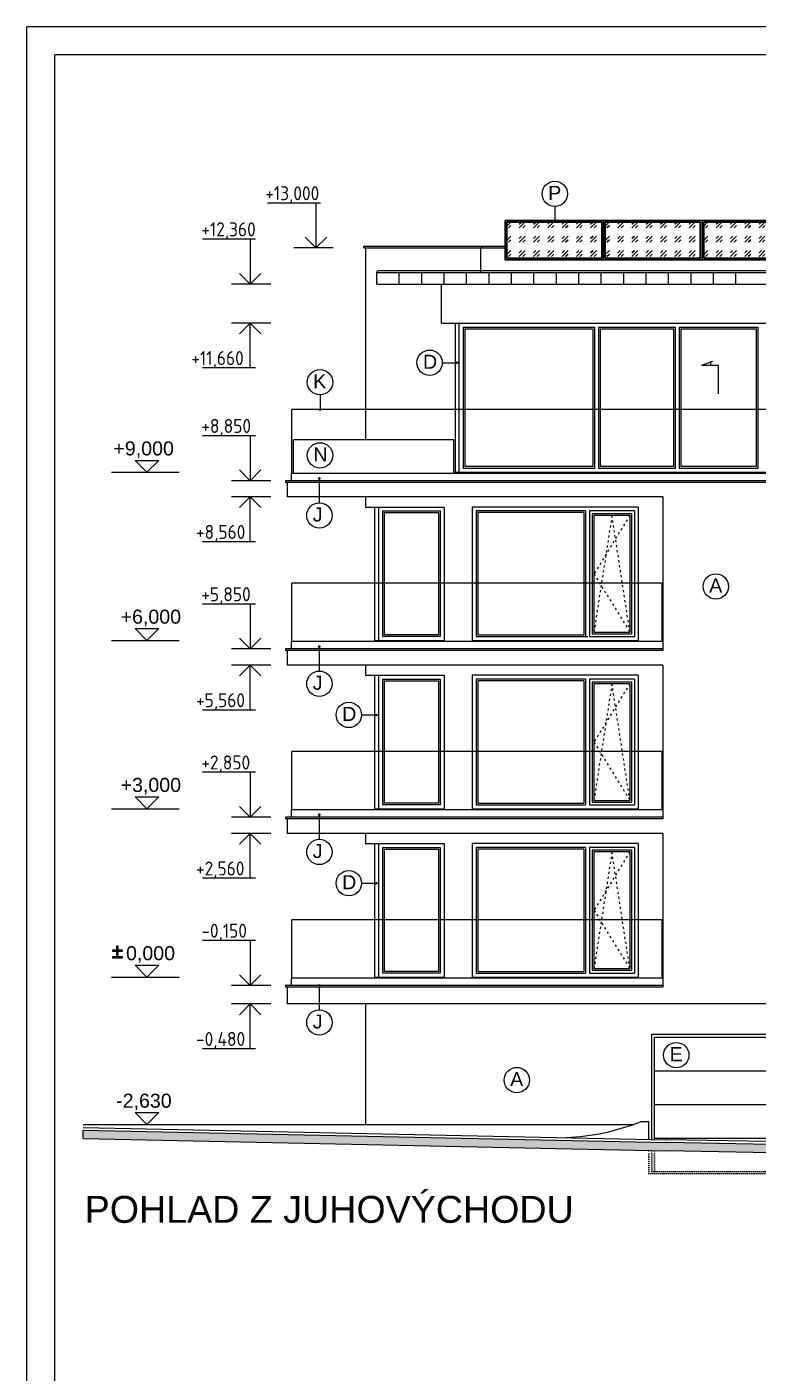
# Model space of a CAD drawing. Extents: x 3792242 to 5145247, y -1546315 to -1031918.
# Drawn here: x 4256091 to 4269123, y -1513067 to -1489065 of the extents above; entities that cross this region are included whole.
import ezdxf
from ezdxf.enums import TextEntityAlignment as Align

# ---------------------------------------------------------------- set-up
doc = ezdxf.new("R2010")
doc.units = 0
doc.header["$MEASUREMENT"] = 0
doc.linetypes.add('ACAD_ISO03W100', pattern=[30, 12, -18])
doc.linetypes.add('ACAD_ISO07W100', pattern=[3.5, 0.5, -3])
for name, color, linetype in [('MÚRY', 1, 'CONTINUOUS'), ('OKNÁ', 143, 'CONTINUOUS'), ('TENKÁ', 7, 'CONTINUOUS'), ('ZARIADENIE', 47, 'CONTINUOUS'), ('ZARIADENIE1', 145, 'CONTINUOUS'), ('ZZ-elektro', 221, 'CONTINUOUS')]:
    doc.layers.add(name, color=color, linetype=linetype)
doc.styles.add('ARIAL', font='arial.ttf')
doc.styles.add('Style-Arial', font='arial.ttf')
doc.styles.add('STYLE1', font='isocp.shx')

# ---------------------------------------------------------------- blocks, each defined once
blk = doc.blocks.new('01')
at = {"layer": 'TENKÁ'}
h = blk.add_hatch(color=256, dxfattribs=at)
h.dxf.hatch_style = 1
h.paths.add_polyline_path([(4169737, -1507850.5), (4169873, -1507850.5), (4169873, -1507792), (4169737, -1507792), (4169737, -1507656), (4169676, -1507656), (4169676, -1507792), (4169541, -1507792), (4169541, -1507850.5), (4169676, -1507850.5), (4169676, -1507983.5), (4169737, -1507983.5)])
h = blk.add_hatch(color=256, dxfattribs=at)
h.dxf.hatch_style = 1
h.paths.add_polyline_path([(4169541, -1508027.5), (4169541, -1508086), (4169873, -1508086), (4169873, -1508027.5)])
for points in [[(4169737, -1507792), (4169737, -1507656), (4169676, -1507656), (4169676, -1507792)], [(4169676, -1507850.5), (4169541, -1507850.5), (4169541, -1507792), (4169676, -1507792)], [(4169676, -1507850.5), (4169676, -1507983.5), (4169737, -1507983.5), (4169737, -1507850.5)], [(4169737, -1507792), (4169873, -1507792), (4169873, -1507850.5), (4169737, -1507850.5)]]:
    blk.add_lwpolyline(points, dxfattribs=at)
blk.add_lwpolyline([(4169541, -1508027.5), (4169873, -1508027.5), (4169873, -1508086), (4169541, -1508086)], close=True, dxfattribs=at)

msp = doc.modelspace()

# ---------------------------------------------------------------- hatches: boundary and pattern name
at = {"layer": 'TENKÁ', "ltscale": 0.25}
h = msp.add_hatch(color=256, dxfattribs=at)
h.dxf.hatch_style = 1
h.paths.add_polyline_path([(4265484.628, -1492531.764, 1), (4265514.628, -1492531.764, 1)])
h = msp.add_hatch(color=256, dxfattribs=at)
h.dxf.hatch_style = 1
h.paths.add_polyline_path([(4263758.445, -1495067.371, 1), (4263758.445, -1495037.371, 1)])
h = msp.add_hatch(color=256, dxfattribs=at)
h.dxf.hatch_style = 1
h.paths.add_polyline_path([(4261299.864, -1495890.641, 1), (4261329.864, -1495890.641, 1)])
h = msp.add_hatch(color=256, dxfattribs=at)
h.dxf.hatch_style = 1
h.paths.add_polyline_path([(4261318.327, -1497112.937, 1), (4261288.327, -1497112.937, 1)])
h = msp.add_hatch(color=256, dxfattribs=at)
h.dxf.hatch_style = 1
h.paths.add_polyline_path([(4261318.327, -1500112.937, 1), (4261288.327, -1500112.937, 1)])
h = msp.add_hatch(color=256, dxfattribs=at)
h.dxf.hatch_style = 1
h.paths.add_polyline_path([(4262318.445, -1501347.371, 1), (4262318.445, -1501317.371, 1)])
h = msp.add_hatch(color=256, dxfattribs=at)
h.dxf.hatch_style = 1
h.paths.add_polyline_path([(4261318.327, -1503112.937, 1), (4261288.327, -1503112.937, 1)])
h = msp.add_hatch(color=256, dxfattribs=at)
h.dxf.hatch_style = 1
h.paths.add_polyline_path([(4262318.445, -1504347.371, 1), (4262318.445, -1504317.371, 1)])
h = msp.add_hatch(color=256, dxfattribs=at)
h.dxf.hatch_style = 1
h.paths.add_polyline_path([(4261318.327, -1506152.937, 1), (4261288.327, -1506152.937, 1)])
at = {"layer": 'TENKÁ'}
h = msp.add_hatch(color=8, dxfattribs=at)
h.dxf.hatch_style = 1
h.paths.add_polyline_path([(4257090.843, -1508885.551), (4267177.714, -1509098.884), (4267227.714, -1509099.942), (4267277.714, -1509100.999), (4267495.354, -1509105.602), (4271077.714, -1509172.15), (4271127.714, -1509173.079), (4271177.714, -1509174.008), (4275032.275, -1509245.612), (4282616.371, -1509365.606), (4289010.714, -1509510.618), (4289010.714, -1509360.58), (4282619.258, -1509215.632), (4278157.714, -1509145.043), (4278157.714, -1509180.641), (4278087.714, -1509180.641), (4277057.714, -1509180.641), (4277007.714, -1509180.641), (4276157.714, -1509180.641), (4276087.714, -1509180.641), (4276087.714, -1509112.292), (4275034.855, -1509095.634), (4267498.333, -1508955.632), (4257090.843, -1508735.518)])
at = {"layer": 'ZZ-elektro', "lineweight": 30, "ltscale": 10}
h = msp.add_hatch(dxfattribs=at)
h.set_pattern_fill('GOST_GLASS', color=253, scale=30)
h.set_pattern_definition([(45, (45559.38, -4245.37), (254.558441, -3e-14), [150, -210]), (45, (45623.02, -4245.37), (254.558441, -3e-14), [60, -300]), (45, (45559.38, -4181.73), (254.558441, -3e-14), [60, -300])])
h.paths.add_polyline_path([(4264643.442, -1492545.641), (4264643.442, -1493185.641), (4266338.442, -1493185.641), (4266338.442, -1492545.641)])
h = msp.add_hatch(dxfattribs=at)
h.set_pattern_fill('GOST_GLASS', color=253, scale=30)
h.set_pattern_definition([(45, (47314.38, -4245.37), (254.558441, -3e-14), [150, -210]), (45, (47378.02, -4245.37), (254.558441, -3e-14), [60, -300]), (45, (47314.38, -4181.73), (254.558441, -3e-14), [60, -300])])
h.paths.add_polyline_path([(4266398.442, -1492545.641), (4266398.442, -1493185.641), (4268093.442, -1493185.641), (4268093.442, -1492545.641)])
h = msp.add_hatch(dxfattribs=at)
h.set_pattern_fill('GOST_GLASS', color=253, scale=30)
h.set_pattern_definition([(45, (49069.38, -4245.37), (254.558441, -3e-14), [150, -210]), (45, (49133.02, -4245.37), (254.558441, -3e-14), [60, -300]), (45, (49069.38, -4181.73), (254.558441, -3e-14), [60, -300])])
h.paths.add_polyline_path([(4268153.442, -1492545.641), (4268153.442, -1493185.641), (4269848.442, -1493185.641), (4269848.442, -1492545.641)])

# ---------------------------------------------------------------- linework, layer by layer
at = {"layer": 'OKNÁ'}
for p, q in [((4263897.714, -1494445.641), (4263897.714, -1496905.641)), ((4263897.714, -1494445.641), (4266177.714, -1494445.641)), ((4266177.714, -1494445.641), (4266177.714, -1496905.641)), ((4266307.714, -1494445.641), (4266307.714, -1496905.641)), ((4266307.714, -1494445.641), (4267617.714, -1494445.641)), ((4267617.714, -1494445.641), (4267617.714, -1496905.641)), ((4267747.714, -1494445.641), (4267747.714, -1496905.641)), ((4267747.714, -1494445.641), (4269087.714, -1494445.641)), ((4269087.714, -1494445.641), (4269087.714, -1496905.641)), ((4266177.714, -1496905.641), (4263897.714, -1496905.641)), ((4267617.714, -1496905.641), (4266307.714, -1496905.641)), ((4269087.714, -1496905.641), (4267747.714, -1496905.641)), ((4262457.714, -1497725.641), (4263427.714, -1497725.641)), ((4262457.714, -1497725.641), (4262457.714, -1499905.641)), ((4263427.714, -1497725.641), (4263427.714, -1499905.641)), ((4266017.714, -1497725.641), (4264127.714, -1497725.641)), ((4264127.714, -1497725.641), (4264127.714, -1499905.641)), ((4266017.714, -1497725.641), (4266017.714, -1499905.641)), ((4266837.714, -1497775.641), (4266197.714, -1497775.641)), ((4266197.714, -1497775.641), (4266197.714, -1499855.641)), ((4266837.714, -1497775.641), (4266837.714, -1499855.641)), ((4266197.714, -1499855.641), (4266837.714, -1499855.641)), ((4263427.714, -1499905.641), (4262457.714, -1499905.641)), ((4264127.714, -1499905.641), (4266017.714, -1499905.641)), ((4262457.714, -1500725.641), (4263427.714, -1500725.641)), ((4262457.714, -1500725.641), (4262457.714, -1502905.641)), ((4263427.714, -1500725.641), (4263427.714, -1502905.641)), ((4266017.714, -1500725.641), (4264127.714, -1500725.641)), ((4264127.714, -1500725.641), (4264127.714, -1502905.641)), ((4266017.714, -1500725.641), (4266017.714, -1502905.641)), ((4266837.714, -1500775.641), (4266197.714, -1500775.641)), ((4266197.714, -1500775.641), (4266197.714, -1502855.641)), ((4266837.714, -1500775.641), (4266837.714, -1502855.641)), ((4263427.714, -1502905.641), (4262457.714, -1502905.641)), ((4264127.714, -1502905.641), (4266017.714, -1502905.641)), ((4266197.714, -1502855.641), (4266837.714, -1502855.641)), ((4262457.714, -1503725.641), (4263427.714, -1503725.641)), ((4262457.714, -1503725.641), (4262457.714, -1505905.641)), ((4263427.714, -1503725.641), (4263427.714, -1505905.641)), ((4266017.714, -1503725.641), (4264127.714, -1503725.641)), ((4264127.714, -1503725.641), (4264127.714, -1505905.641)), ((4266017.714, -1503725.641), (4266017.714, -1505905.641)), ((4266837.714, -1503775.641), (4266197.714, -1503775.641)), ((4266197.714, -1503775.641), (4266197.714, -1505855.641)), ((4266837.714, -1503775.641), (4266837.714, -1505855.641)), ((4266197.714, -1505855.641), (4266837.714, -1505855.641)), ((4263427.714, -1505905.641), (4262457.714, -1505905.641)), ((4264127.714, -1505905.641), (4266017.714, -1505905.641))]:
    msp.add_line(p, q, dxfattribs=at)
at = {"layer": 'OKNÁ', "ltscale": 0.25}
for p, q in [((4268309.214, -1495033.47), (4268113.714, -1495100.47)), ((4268309.214, -1495033.47), (4268113.714, -1495100.47)), ((4268276.214, -1495023.97), (4268276.214, -1495100.47)), ((4268276.214, -1495023.97), (4268276.214, -1495100.47)), ((4268417.714, -1495100.47), (4268113.714, -1495100.47)), ((4268417.714, -1495100.47), (4268113.714, -1495100.47)), ((4268417.714, -1495606.47), (4268417.714, -1495100.47)), ((4268417.714, -1495606.47), (4268417.714, -1495100.47))]:
    msp.add_line(p, q, dxfattribs=at)
at = {"layer": 'OKNÁ', "linetype": 'ACAD_ISO03W100', "ltscale": 3}
for p, q in [((4266837.714, -1497775.641), (4266197.714, -1498815.641)), ((4266517.714, -1497775.641), (4266197.714, -1499855.641)), ((4266837.714, -1499855.641), (4266517.714, -1497775.641)), ((4266197.714, -1498815.641), (4266837.714, -1499855.641)), ((4266837.714, -1500775.641), (4266197.714, -1501815.641)), ((4266517.714, -1500775.641), (4266197.714, -1502855.641)), ((4266837.714, -1502855.641), (4266517.714, -1500775.641)), ((4266197.714, -1501815.641), (4266837.714, -1502855.641)), ((4266837.714, -1503775.641), (4266197.714, -1504815.641)), ((4266517.714, -1503775.641), (4266197.714, -1505855.641)), ((4266837.714, -1505855.641), (4266517.714, -1503775.641)), ((4266197.714, -1504815.641), (4266837.714, -1505855.641))]:
    msp.add_line(p, q, dxfattribs=at)
at = {"layer": 'TENKÁ', "color": 7}
for p, q in [((4352207.657, -1489065.189), (4256090.843, -1489065.189)), ((4256090.843, -1541362.357), (4256090.843, -1489065.189)), ((4351707.657, -1489565.189), (4256590.843, -1489565.189)), ((4256590.843, -1540862.357), (4256590.843, -1489565.189))]:
    msp.add_line(p, q, dxfattribs=at)
at = {"layer": 'TENKÁ', "linetype": 'ByBlock', "ltscale": 0.25}
for p, q in [((4261326.313, -1492205.641), (4260378.517, -1492205.641)), ((4261242.542, -1492205.641), (4261242.542, -1493005.641)), ((4260165.474, -1492849.641), (4259217.677, -1492849.641)), ((4260070.864, -1492849.641), (4260070.864, -1493649.641)), ((4261242.542, -1493005.641), (4261051.623, -1492814.722)), ((4261242.542, -1493005.641), (4261433.46, -1492814.722)), ((4260070.864, -1493649.641), (4259879.946, -1493458.722)), ((4260070.864, -1493649.641), (4260261.783, -1493458.722)), ((4260070.864, -1494345.642), (4259879.946, -1494536.561)), ((4260070.864, -1495145.642), (4260070.864, -1494345.641)), ((4260070.864, -1494345.642), (4260261.783, -1494536.561)), ((4260165.474, -1495145.642), (4259217.677, -1495145.642)), ((4260165.474, -1496355.641), (4259217.677, -1496355.641)), ((4260070.864, -1496355.641), (4260070.864, -1497155.641)), ((4260070.864, -1497155.641), (4259879.946, -1496964.722)), ((4260070.864, -1497155.641), (4260261.783, -1496964.722)), ((4260070.864, -1497445.642), (4259879.946, -1497636.561)), ((4260070.864, -1498245.642), (4260070.864, -1497445.641)), ((4260070.864, -1497445.642), (4260261.783, -1497636.561)), ((4260165.474, -1498245.642), (4259217.677, -1498245.642)), ((4260165.474, -1499355.641), (4259217.677, -1499355.641)), ((4260070.864, -1499355.641), (4260070.864, -1500155.641)), ((4260070.864, -1500155.641), (4259879.946, -1499964.722)), ((4260070.864, -1500155.641), (4260261.783, -1499964.722)), ((4260070.864, -1500445.642), (4259879.946, -1500636.561)), ((4260070.864, -1501245.642), (4260070.864, -1500445.641)), ((4260070.864, -1500445.642), (4260261.783, -1500636.561)), ((4260165.474, -1501245.642), (4259217.677, -1501245.642)), ((4260165.474, -1502355.641), (4259217.677, -1502355.641)), ((4260070.864, -1502355.641), (4260070.864, -1503155.641)), ((4260070.864, -1503155.641), (4259879.946, -1502964.722)), ((4260070.864, -1503155.641), (4260261.783, -1502964.722)), ((4260070.864, -1503445.642), (4259879.946, -1503636.561)), ((4260070.864, -1504245.642), (4260070.864, -1503445.641)), ((4260070.864, -1503445.642), (4260261.783, -1503636.561)), ((4260165.474, -1504245.642), (4259217.677, -1504245.642)), ((4260165.474, -1505355.641), (4259217.677, -1505355.641)), ((4260070.864, -1505355.641), (4260070.864, -1506155.641)), ((4260070.864, -1506155.641), (4259879.946, -1505964.722)), ((4260070.864, -1506155.641), (4260261.783, -1505964.722)), ((4260070.864, -1506485.642), (4259879.946, -1506676.561)), ((4260070.864, -1507285.642), (4260070.864, -1506485.641)), ((4260070.864, -1506485.642), (4260261.783, -1506676.561)), ((4260165.474, -1507285.642), (4259217.677, -1507285.642))]:
    msp.add_line(p, q, dxfattribs=at)
at = {"layer": 'TENKÁ', "ltscale": 0.25}
for p, q in [((4265499.628, -1492267.704), (4265499.628, -1492531.764)), ((4263494.386, -1495052.371), (4263758.445, -1495052.371)), ((4261314.864, -1495626.582), (4261314.864, -1495890.641)), ((4261303.327, -1497549.496), (4261303.327, -1497112.937)), ((4261303.327, -1500549.496), (4261303.327, -1500112.937)), ((4262054.386, -1501332.371), (4262318.445, -1501332.371)), ((4261303.327, -1503549.496), (4261303.327, -1503112.937)), ((4262054.386, -1504332.371), (4262318.445, -1504332.371)), ((4261303.327, -1506589.496), (4261303.327, -1506152.937))]:
    msp.add_line(p, q, dxfattribs=at)
at = {"layer": 'TENKÁ', "color": 8}
for p, q in [((4261550.429, -1493005.641), (4260850.429, -1493005.641)), ((4262327.714, -1493441.477), (4262338.633, -1493411.477)), ((4262327.714, -1493441.477), (4308877.714, -1493441.477)), ((4262327.714, -1493649.641), (4262327.714, -1493441.477)), ((4308877.714, -1493411.477), (4262338.633, -1493411.477)), ((4262727.714, -1493649.641), (4262727.714, -1493441.477)), ((4263127.714, -1493649.641), (4263127.714, -1493441.477)), ((4263527.714, -1493649.641), (4263527.714, -1493441.477)), ((4263927.714, -1493649.641), (4263927.714, -1493441.477)), ((4264327.714, -1493649.641), (4264327.714, -1493441.477)), ((4264727.714, -1493649.641), (4264727.714, -1493441.477)), ((4265127.714, -1493649.641), (4265127.714, -1493441.477)), ((4265527.714, -1493649.641), (4265527.714, -1493441.477)), ((4265927.714, -1493649.641), (4265927.714, -1493441.477)), ((4266327.714, -1493649.641), (4266327.714, -1493441.477)), ((4266727.714, -1493649.641), (4266727.714, -1493441.477)), ((4267127.714, -1493649.641), (4267127.714, -1493441.477)), ((4267527.714, -1493649.641), (4267527.714, -1493441.477)), ((4267927.714, -1493649.641), (4267927.714, -1493441.477)), ((4268327.714, -1493649.641), (4268327.714, -1493441.477)), ((4268727.714, -1493649.641), (4268727.714, -1493441.477)), ((4260436.751, -1493649.641), (4259736.751, -1493649.641)), ((4262327.714, -1493649.641), (4308877.714, -1493649.641)), ((4260436.751, -1494345.641), (4259736.751, -1494345.641)), ((4258017.751, -1496793.438), (4258442.159, -1496793.438)), ((4258017.751, -1496793.438), (4258229.955, -1497005.641)), ((4258442.159, -1496793.438), (4258229.955, -1497005.641)), ((4257598.532, -1497005.641), (4258807.214, -1497005.641)), ((4260436.751, -1497155.641), (4259736.751, -1497155.641)), ((4308877.714, -1497025.641), (4260797.714, -1497025.641)), ((4260797.714, -1497025.641), (4260797.714, -1497155.641)), ((4260436.751, -1497445.641), (4259736.751, -1497445.641)), ((4258017.751, -1499793.438), (4258442.159, -1499793.438)), ((4258017.751, -1499793.438), (4258229.955, -1500005.641)), ((4258442.159, -1499793.438), (4258229.955, -1500005.641)), ((4257598.532, -1500005.641), (4258807.214, -1500005.641)), ((4267427.714, -1500025.641), (4260797.714, -1500025.641)), ((4260797.714, -1500025.641), (4260797.714, -1500155.641)), ((4260436.751, -1500155.641), (4259736.751, -1500155.641)), ((4260436.751, -1500445.641), (4259736.751, -1500445.641)), ((4258017.751, -1502793.438), (4258442.159, -1502793.438)), ((4258017.751, -1502793.438), (4258229.955, -1503005.641)), ((4258442.159, -1502793.438), (4258229.955, -1503005.641)), ((4257598.532, -1503005.641), (4258807.214, -1503005.641)), ((4260436.751, -1503155.641), (4259736.751, -1503155.641)), ((4267427.714, -1503025.641), (4260797.714, -1503025.641)), ((4260797.714, -1503025.641), (4260797.714, -1503155.641)), ((4260436.751, -1503445.641), (4259736.751, -1503445.641)), ((4258017.751, -1505793.438), (4258442.159, -1505793.438)), ((4258017.751, -1505793.438), (4258229.955, -1506005.641)), ((4258442.159, -1505793.438), (4258229.955, -1506005.641)), ((4257598.532, -1506005.641), (4258807.214, -1506005.641)), ((4267427.714, -1506025.641), (4260797.714, -1506025.641)), ((4260797.714, -1506025.641), (4260797.714, -1506155.641)), ((4260436.751, -1506155.641), (4259736.751, -1506155.641)), ((4260436.751, -1506485.641), (4259736.751, -1506485.641)), ((4267277.714, -1507075.641), (4271077.714, -1507075.641)), ((4267277.714, -1508900.954), (4267277.714, -1507075.641)), ((4267277.714, -1507675.641), (4271077.714, -1507675.641)), ((4258017.751, -1508423.438), (4258442.159, -1508423.438)), ((4258017.751, -1508423.438), (4258229.955, -1508635.641)), ((4258442.159, -1508423.438), (4258229.955, -1508635.641)), ((4267277.714, -1508275.641), (4271077.714, -1508275.641)), ((4257090.843, -1508735.518), (4267498.333, -1508955.632)), ((4257090.843, -1508885.551), (4257090.843, -1508735.518)), ((4257090.843, -1508885.551), (4267495.354, -1509105.602)), ((4267277.714, -1508875.641), (4271077.714, -1508875.641)), ((4275034.855, -1509095.634), (4267498.333, -1508955.632)), ((4275032.275, -1509245.612), (4267495.354, -1509105.602))]:
    msp.add_line(p, q, dxfattribs=at)
at = {"layer": 'TENKÁ'}
for p, q in [((4262097.714, -1492975.641), (4264613.442, -1492975.641)), ((4262097.714, -1493005.641), (4262097.714, -1492975.641)), ((4262097.714, -1493005.641), (4264613.442, -1493005.641)), ((4262127.714, -1493005.641), (4262127.714, -1496425.641)), ((4264177.714, -1493005.641), (4264177.714, -1493441.477)), ((4264207.714, -1493005.641), (4264207.714, -1492975.641)), ((4263477.714, -1494345.641), (4263477.714, -1493649.641)), ((4263477.714, -1494345.641), (4308877.714, -1494345.641)), ((4263727.714, -1497025.641), (4263727.714, -1494345.641)), ((4263797.714, -1497005.641), (4263797.714, -1494345.641)), ((4263867.714, -1494415.641), (4263867.714, -1496935.641)), ((4263867.714, -1494415.641), (4266207.714, -1494415.641)), ((4266207.714, -1494415.641), (4266207.714, -1496935.641)), ((4266277.714, -1494415.641), (4266277.714, -1496935.641)), ((4266277.714, -1494415.641), (4267647.714, -1494415.641)), ((4267647.714, -1494415.641), (4267647.714, -1496935.641)), ((4267717.714, -1494415.641), (4267717.714, -1496935.641)), ((4267717.714, -1494415.641), (4269117.714, -1494415.641)), ((4269117.714, -1494415.641), (4269117.714, -1496935.641)), ((4260840.714, -1497025.641), (4260840.714, -1496425.641)), ((4263697.714, -1496425.641), (4260840.714, -1496425.641)), ((4263697.714, -1497025.641), (4263697.714, -1496425.641)), ((4266207.714, -1496935.641), (4263867.714, -1496935.641)), ((4267647.714, -1496935.641), (4266277.714, -1496935.641)), ((4269117.714, -1496935.641), (4267717.714, -1496935.641)), ((4260697.714, -1497155.641), (4260697.714, -1497185.641)), ((4308877.714, -1497155.641), (4260697.714, -1497155.641)), ((4308877.714, -1497185.641), (4260697.714, -1497185.641)), ((4260727.714, -1497185.641), (4260727.714, -1497445.641)), ((4263727.714, -1497005.641), (4282227.714, -1497005.641)), ((4267427.714, -1497445.641), (4260727.714, -1497445.641)), ((4262127.714, -1497445.641), (4262127.714, -1497625.641)), ((4267427.714, -1497445.641), (4267427.714, -1500185.641)), ((4262127.714, -1497625.641), (4263527.714, -1497625.641)), ((4262287.714, -1497625.641), (4262287.714, -1500005.641)), ((4262357.714, -1497625.641), (4262357.714, -1500005.641)), ((4262427.714, -1497695.641), (4263457.714, -1497695.641)), ((4262427.714, -1497695.641), (4262427.714, -1499935.641)), ((4263457.714, -1497695.641), (4263457.714, -1499935.641)), ((4263527.714, -1497625.641), (4263527.714, -1500005.641)), ((4264027.714, -1497625.641), (4264027.714, -1500005.641)), ((4264027.714, -1497625.641), (4264027.714, -1500005.641)), ((4266987.714, -1497625.641), (4264027.714, -1497625.641)), ((4266047.714, -1497695.641), (4264097.714, -1497695.641)), ((4264097.714, -1497695.641), (4264097.714, -1499935.641)), ((4266047.714, -1497695.641), (4266047.714, -1499935.641)), ((4266917.714, -1497695.641), (4266117.714, -1497695.641)), ((4266117.714, -1497695.641), (4266117.714, -1499935.641)), ((4266917.714, -1497695.641), (4266917.714, -1499935.641)), ((4266987.714, -1497625.641), (4266987.714, -1500005.641)), ((4266867.714, -1497745.641), (4266167.714, -1497745.641)), ((4266167.714, -1497745.641), (4266167.714, -1499885.641)), ((4266867.714, -1497745.641), (4266867.714, -1499885.641)), ((4262287.714, -1500005.641), (4263527.714, -1500005.641)), ((4263457.714, -1499935.641), (4262427.714, -1499935.641)), ((4264027.714, -1500005.641), (4266987.714, -1500005.641)), ((4264097.714, -1499935.641), (4266087.714, -1499935.641)), ((4266117.714, -1499935.641), (4266917.714, -1499935.641)), ((4266167.714, -1499885.641), (4266867.714, -1499885.641)), ((4260697.714, -1500155.641), (4260697.714, -1500185.641)), ((4267427.714, -1500155.641), (4260697.714, -1500155.641)), ((4267427.714, -1500185.641), (4260697.714, -1500185.641)), ((4260727.714, -1500185.641), (4260727.714, -1500445.641)), ((4267427.714, -1500445.641), (4260727.714, -1500445.641)), ((4262127.714, -1500445.641), (4262127.714, -1500625.641)), ((4267427.714, -1500445.641), (4267427.714, -1503185.641)), ((4262127.714, -1500625.641), (4263527.714, -1500625.641)), ((4262287.714, -1500625.641), (4262287.714, -1503005.641)), ((4262357.714, -1500625.641), (4262357.714, -1503005.641)), ((4262427.714, -1500695.641), (4263457.714, -1500695.641)), ((4262427.714, -1500695.641), (4262427.714, -1502935.641)), ((4263457.714, -1500695.641), (4263457.714, -1502935.641)), ((4263527.714, -1500625.641), (4263527.714, -1503005.641)), ((4264027.714, -1500625.641), (4264027.714, -1503005.641)), ((4264027.714, -1500625.641), (4264027.714, -1503005.641)), ((4266987.714, -1500625.641), (4264027.714, -1500625.641)), ((4266047.714, -1500695.641), (4264097.714, -1500695.641)), ((4264097.714, -1500695.641), (4264097.714, -1502935.641)), ((4266047.714, -1500695.641), (4266047.714, -1502935.641)), ((4266917.714, -1500695.641), (4266117.714, -1500695.641)), ((4266117.714, -1500695.641), (4266117.714, -1502935.641)), ((4266867.714, -1500745.641), (4266167.714, -1500745.641)), ((4266167.714, -1500745.641), (4266167.714, -1502885.641)), ((4266867.714, -1500745.641), (4266867.714, -1502885.641)), ((4266917.714, -1500695.641), (4266917.714, -1502935.641)), ((4266987.714, -1500625.641), (4266987.714, -1503005.641)), ((4263457.714, -1502935.641), (4262427.714, -1502935.641)), ((4264097.714, -1502935.641), (4266047.714, -1502935.641)), ((4266117.714, -1502935.641), (4266917.714, -1502935.641)), ((4266167.714, -1502885.641), (4266867.714, -1502885.641)), ((4260697.714, -1503155.641), (4260697.714, -1503185.641)), ((4267427.714, -1503155.641), (4260697.714, -1503155.641)), ((4267427.714, -1503185.641), (4260697.714, -1503185.641)), ((4260727.714, -1503185.641), (4260727.714, -1503445.641)), ((4262287.714, -1503005.641), (4263527.714, -1503005.641)), ((4264027.714, -1503005.641), (4266987.714, -1503005.641)), ((4267427.714, -1503445.641), (4260727.714, -1503445.641)), ((4262127.714, -1503445.641), (4262127.714, -1503625.641)), ((4267427.714, -1503445.641), (4267427.714, -1506185.641)), ((4262127.714, -1503625.641), (4263527.714, -1503625.641)), ((4262287.714, -1503625.641), (4262287.714, -1506005.641)), ((4262357.714, -1503625.641), (4262357.714, -1506005.641)), ((4262427.714, -1503695.641), (4263457.714, -1503695.641)), ((4262427.714, -1503695.641), (4262427.714, -1505935.641)), ((4263457.714, -1503695.641), (4263457.714, -1505935.641)), ((4263527.714, -1503625.641), (4263527.714, -1506005.641)), ((4264027.714, -1503625.641), (4264027.714, -1506005.641)), ((4264027.714, -1503625.641), (4264027.714, -1506005.641)), ((4266987.714, -1503625.641), (4264027.714, -1503625.641)), ((4266047.714, -1503695.641), (4264097.714, -1503695.641)), ((4264097.714, -1503695.641), (4264097.714, -1505935.641)), ((4266047.714, -1503695.641), (4266047.714, -1505935.641)), ((4266917.714, -1503695.641), (4266117.714, -1503695.641)), ((4266117.714, -1503695.641), (4266117.714, -1505935.641)), ((4266917.714, -1503695.641), (4266917.714, -1505935.641)), ((4266987.714, -1503625.641), (4266987.714, -1506005.641)), ((4266867.714, -1503745.641), (4266167.714, -1503745.641)), ((4266167.714, -1503745.641), (4266167.714, -1505885.641)), ((4266867.714, -1503745.641), (4266867.714, -1505885.641)), ((4262287.714, -1506005.641), (4263527.714, -1506005.641)), ((4263457.714, -1505935.641), (4262427.714, -1505935.641)), ((4264027.714, -1506005.641), (4266987.714, -1506005.641)), ((4264097.714, -1505935.641), (4266047.714, -1505935.641)), ((4266117.714, -1505935.641), (4266917.714, -1505935.641)), ((4266167.714, -1505885.641), (4266867.714, -1505885.641)), ((4260697.714, -1506155.641), (4260697.714, -1506185.641)), ((4267427.714, -1506155.641), (4260697.714, -1506155.641)), ((4267427.714, -1506185.641), (4260697.714, -1506185.641)), ((4260727.714, -1506185.641), (4260727.714, -1506485.641)), ((4309497.714, -1506485.641), (4260727.714, -1506485.641)), ((4262127.714, -1506485.641), (4262127.714, -1508635.641)), ((4267227.714, -1507025.641), (4271127.714, -1507025.641)), ((4267227.714, -1507025.641), (4271127.714, -1507025.641)), ((4267227.714, -1508899.897), (4267227.714, -1507025.641)), ((4257090.843, -1508635.641), (4266894.194, -1508635.641)), ((4257090.843, -1508685.507), (4267499.326, -1508905.641)), ((4267177.714, -1508585.641), (4267027.714, -1508585.641)), ((4267177.714, -1508898.839), (4267177.714, -1508585.641)), ((4275035.714, -1509045.641), (4267499.326, -1508905.641))]:
    msp.add_line(p, q, dxfattribs=at)
at = {"layer": 'TENKÁ', "color": 8, "linetype": 'ACAD_ISO07W100', "ltscale": 10}
for p, q in [((4267177.714, -1509505.641), (4267177.714, -1509098.884)), ((4267227.714, -1509475.641), (4267227.714, -1509099.942)), ((4267277.714, -1509475.641), (4267277.714, -1509100.999)), ((4267177.714, -1509505.641), (4271177.714, -1509505.641)), ((4267227.714, -1509475.641), (4271127.714, -1509475.641))]:
    msp.add_line(p, q, dxfattribs=at)
at = {"layer": 'TENKÁ', "ltscale": 0.25}
for centre, radius in [((4265499.628, -1492041.533), 226.172), ((4265499.628, -1492531.764), 15), ((4263268.214, -1495052.371), 226.172), ((4263758.445, -1495052.371), 15), ((4261314.864, -1495400.41), 226.172), ((4261314.864, -1495890.641), 15), ((4261314.386, -1496704.788), 226.172), ((4261303.327, -1497112.937), 15), ((4261303.327, -1497775.668), 226.172), ((4268369.346, -1499041.539), 226.172), ((4261303.327, -1500112.937), 15), ((4261303.327, -1500775.668), 226.172), ((4261828.214, -1501332.371), 226.172), ((4262318.445, -1501332.371), 15), ((4261303.327, -1503112.937), 15), ((4261303.327, -1503775.668), 226.172), ((4261828.214, -1504332.371), 226.172), ((4262318.445, -1504332.371), 15), ((4261303.327, -1506152.937), 15), ((4261303.327, -1506815.668), 226.172), ((4267665.214, -1507397.871), 226.172), ((4264821.714, -1507842.871), 226.172)]:
    msp.add_circle(centre, radius, dxfattribs=at)
at = {"layer": 'TENKÁ'}
msp.add_arc((4265522.808, -1504770.2), 4101.504, 272.5381684, 291.5255297, dxfattribs=at)
at = {"layer": 'ZARIADENIE1'}
for p, q in [((4260810.714, -1497025.641), (4260810.714, -1495885.641)), ((4289132.714, -1495885.641), (4260810.714, -1495885.641)), ((4267407.714, -1498985.641), (4260810.714, -1498985.641)), ((4260810.714, -1500025.641), (4260810.714, -1498985.641)), ((4267407.714, -1498985.641), (4267407.714, -1500025.641)), ((4267407.714, -1501985.641), (4260810.714, -1501985.641)), ((4260810.714, -1503025.641), (4260810.714, -1501985.641)), ((4267407.714, -1501985.641), (4267407.714, -1503025.641)), ((4267407.714, -1504985.641), (4260810.714, -1504985.641)), ((4260810.714, -1506025.641), (4260810.714, -1504985.641)), ((4267407.714, -1504985.641), (4267407.714, -1506025.641))]:
    msp.add_line(p, q, dxfattribs=at)
at = {"layer": 'ZZ-elektro', "color": 253, "lineweight": 30, "ltscale": 10}
for p, q in [((4271633.442, -1492515.641), (4264613.442, -1492515.641)), ((4264613.442, -1493215.641), (4264613.442, -1492515.641)), ((4264643.442, -1492545.641), (4266338.442, -1492545.641)), ((4264643.442, -1493185.641), (4264643.442, -1492545.641)), ((4266338.442, -1493185.641), (4266338.442, -1492545.641)), ((4266368.442, -1493215.641), (4266368.442, -1492515.641)), ((4266398.442, -1492545.641), (4268093.442, -1492545.641)), ((4266398.442, -1493185.641), (4266398.442, -1492545.641)), ((4268093.442, -1493185.641), (4268093.442, -1492545.641)), ((4268123.442, -1493215.641), (4268123.442, -1492515.641)), ((4268153.442, -1492545.641), (4269848.442, -1492545.641)), ((4268153.442, -1493185.641), (4268153.442, -1492545.641)), ((4271633.442, -1493215.641), (4264613.442, -1493215.641)), ((4264643.442, -1493185.641), (4266338.442, -1493185.641)), ((4266398.442, -1493185.641), (4268093.442, -1493185.641)), ((4268153.442, -1493185.641), (4269848.442, -1493185.641))]:
    msp.add_line(p, q, dxfattribs=at)

# ---------------------------------------------------------------- block references
at = {"layer": 'ZARIADENIE', "xscale": 0.5, "yscale": 0.5, "zscale": 0.5}
msp.add_blockref('01', (2172849.835, -751625.506), dxfattribs=at)

# ---------------------------------------------------------------- texts
at = {"layer": 'MÚRY', "color": 0, "ltscale": 0.25, "style": 'Style-Arial'}
for s, p in [('+9,000', (4257632.007, -1496705.346)), ('+6,000', (4257760.135, -1499705.346)), ('+3,000', (4257760.135, -1502705.346)), (' 0,000', (4257760.135, -1505705.346)), ('-2,630', (4257680.616, -1508335.346))]:
    msp.add_text(s, height=250, dxfattribs=at).set_placement(p)
at = {"layer": 'TENKÁ', "ltscale": 0.25, "style": 'STYLE1'}
for s, p in [('+13,000', (4260339.482, -1492155.599)), ('+12,360', (4259199.55, -1492798.988)), ('+11,660', (4259022.05, -1495094.989)), ('+8,850', (4259199.55, -1496304.988)), ('+8,560', (4259104.94, -1498194.989)), ('+5,850', (4259199.55, -1499304.988)), ('+5,560', (4259104.94, -1501194.989)), ('+2,850', (4259199.55, -1502304.988)), ('+2,560', (4259104.94, -1504194.989)), ('-0,150', (4259199.55, -1505304.988)), ('-0,480', (4259104.94, -1507234.989))]:
    msp.add_text(s, height=250, dxfattribs=at).set_placement(p)
at = {"layer": 'TENKÁ', "lineweight": 40, "ltscale": 0.25, "style": 'ARIAL'}
for s, p in [('P', (4265381.442, -1492149.424)), ('D', (4263150.028, -1495160.262)), ('K', (4261192.678, -1495508.301)), ('N', (4261196.199, -1496812.679)), ('J', (4261185.14, -1497883.559)), ('A', (4268251.159, -1499149.43)), ('J', (4261185.14, -1500883.559)), ('D', (4261710.028, -1501440.262)), ('J', (4261185.14, -1503883.559)), ('D', (4261710.028, -1504440.262)), ('J', (4261185.14, -1506923.559)), ('E', (4267547.028, -1507505.762)), ('A', (4264703.528, -1507950.762))]:
    msp.add_text(s, height=250, dxfattribs=at).set_placement(p)
msp.add_text('POHLAD Z JUHOVÝCHODU', height=480, dxfattribs=at).set_placement((4261478.628, -1509907.954), align=Align.TOP_CENTER)

doc.saveas('drawing.dxf')
